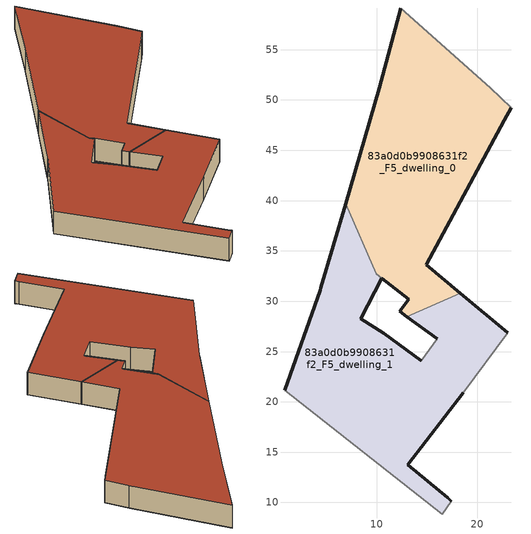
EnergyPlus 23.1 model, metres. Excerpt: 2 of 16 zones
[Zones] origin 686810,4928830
83a0d0b9908631f2_F5_dwelling_0
 floor to 83a0d0b9908631f2_F4_dwelling_0 (EU_floor_Construction): 18.34,30.8 14.95,33.65 22.69,47.97 23.37,49.22 21.3,51.21 12.42,59.14 10.26,51.17 6.91,39.69 9.97,32.71 13.18,30.21 12.3,28.99 13,28.48 z15
 wall outside (EU_wall_Construction): 6.91,39.69 10.26,51.17 12.42,59.14 / 23.37,49.22 22.69,47.97 14.95,33.65 18.34,30.8 / 13,28.48 12.3,28.99 13.18,30.21 10.49,32.3 z15:18
 wall adiabatic (EU_wall_Construction): 12.42,59.14 21.3,51.21 23.37,49.22 z15:18
 wall to 83a0d0b9908631f2_F5_dwelling_1 (EU_wall_Construction): 18.34,30.8 13,28.48 / 10.49,32.3 9.97,32.71 6.91,39.69 z15:18
 roof outside (EU_roof_Construction): 21.3,51.21 23.37,49.22 22.69,47.97 14.95,33.65 18.34,30.8 13,28.48 12.3,28.99 13.18,30.21 9.97,32.71 6.91,39.69 10.26,51.17 12.42,59.14 z18
83a0d0b9908631f2_F5_dwelling_1
 floor to 83a0d0b9908631f2_F4_dwelling_1 (EU_floor_Construction): 17.44,10.14 17.06,10.46 13.1,13.74 18.62,20.88 23.03,26.85 18.34,30.8 13,28.48 16.04,26.28 14.45,24.09 10.72,26.8 8.44,28.26 10.49,32.3 9.97,32.71 6.91,39.69 4.47,31.32 4.39,31.09 0.89,21.17 16.55,8.85 z15
 wall outside (EU_wall_Construction): 0.89,21.17 4.39,31.09 4.47,31.32 6.91,39.69 / 10.49,32.3 8.44,28.26 10.72,26.8 14.45,24.09 / 16.04,26.28 13,28.48 / 18.34,30.8 23.03,26.85 / 18.62,20.88 13.1,13.74 17.06,10.46 17.44,10.14 z15:18
 wall adiabatic (EU_wall_Construction): 17.44,10.14 16.55,8.85 0.89,21.17 / 14.45,24.09 16.04,26.28 / 23.03,26.85 18.62,20.88 z15:18
 roof outside (EU_roof_Construction): 18.34,30.8 23.03,26.85 18.62,20.88 13.1,13.74 17.06,10.46 17.44,10.14 16.55,8.85 0.89,21.17 4.39,31.09 4.47,31.32 6.91,39.69 9.97,32.71 10.49,32.3 8.44,28.26 10.72,26.8 14.45,24.09 16.04,26.28 13,28.48 z18
[Building]
EU S2 Campaign: North Axis=0; Terrain=City; Solar Distribution=FullExterior
[Site:Location]
Bologna: Latitude=44.5; Longitude=11.25; Time Zone=1; Elevation=37
[SizingPeriod:WeatherFileDays]
AnnualSizingPeriod: Begin Month=1; Begin Day of Month=1; End Month=12; End Day of Month=31; Day of Week for Start Day=Monday; Use Weather File Daylight Saving Period=No; Use Weather File Rain and Snow Indicators=No
[MATERIAL]
EU_InternalMass_Material: Roughness=MediumRough; Thickness=0.1; Conductivity=1; Density=1800; Specific Heat=900; Thermal Absorptance=0.9; Solar Absorptance=0.7; Visible Absorptance=0.7
[MATERIAL:NOMASS] Roughness=MediumRough; Thermal Absorptance=0.9; Solar Absorptance=0.7; Visible Absorptance=0.7
Name | Thermal Resistance
EU_wall_NoMass | 0.905828
EU_roof_NoMass | 0.37593
EU_floor_NoMass | 0.67114
[CONSTRUCTION]
EU_wall_Construction: EU_wall_NoMass
EU_roof_Construction: EU_roof_NoMass
EU_floor_Construction: EU_floor_NoMass
EU_InternalMass_Construction: EU_InternalMass_Material
[ZONE] Type=1; Multiplier=1; Ceiling Height=autocalculate; Floor Area=autocalculate; Part of Total Floor Area=Yes
Name | Volume
83a0d0b9908631f2_F5_dwelling_0 | 784.244
83a0d0b9908631f2_F5_dwelling_1 | 785.037
[INTERNALMASS] Construction=EU_InternalMass_Construction
Name | Zone or ZoneList | Surface Area
83a0d0b9908631f2_F5_dwelling_0_EU_InternalMass | 83a0d0b9908631f2_F5_dwelling_0 | 261.413
83a0d0b9908631f2_F5_dwelling_1_EU_InternalMass | 83a0d0b9908631f2_F5_dwelling_1 | 261.678
[OTHEREQUIPMENT] Fuel Type=Electricity; Design Level Calculation Method=Watts/Area; Power per Zone Floor Area=1; Fraction Latent=0; Fraction Radiant=0; Fraction Lost=0; Carbon Dioxide Generation Rate=0; EndUse Subcategory=EU_Step8_InternalGains
Name | Zone or ZoneList or Space or SpaceList | Schedule
EU_Step8_InternalGain_83a0d0b9908631f2_F5_dwelling_0_f000 | 83a0d0b9908631f2_F5_dwelling_0 | EU_Step8_GainSchedule_83a0d0b9908631f2_F5_dwelling_0_f000
EU_Step8_InternalGain_83a0d0b9908631f2_F5_dwelling_1_f000 | 83a0d0b9908631f2_F5_dwelling_1 | EU_Step8_GainSchedule_83a0d0b9908631f2_F5_dwelling_1_f000
[ZONEVENTILATION:DESIGNFLOWRATE] Schedule=EU_AlwaysOn; Design Flow Rate Calculation Method=AirChanges/Hour; Air Changes per Hour=0.73129; Ventilation Type=Natural; Fan Pressure Rise=0; Fan Total Efficiency=1; Constant Term Coefficient=1; Temperature Term Coefficient=0; Velocity Term Coefficient=0; Velocity Squared Term Coefficient=0; Minimum Indoor Temperature=-100; Maximum Indoor Temperature=100; Delta Temperature=-100; Minimum Outdoor Temperature=-100; Maximum Outdoor Temperature=100; Maximum Wind Speed=40
Name | Zone or ZoneList or Space or SpaceList
EU_ConstantAir_83a0d0b9908631f2_F5_dwelling_0 | 83a0d0b9908631f2_F5_dwelling_0
EU_ConstantAir_83a0d0b9908631f2_F5_dwelling_1 | 83a0d0b9908631f2_F5_dwelling_1
[HVACTEMPLATE:ZONE:IDEALLOADSAIRSYSTEM] System Availability Schedule=EU_AlwaysOn; Maximum Heating Supply Air Temperature=50; Minimum Cooling Supply Air Temperature=13; Maximum Heating Supply Air Humidity Ratio=0.0156; Minimum Cooling Supply Air Humidity Ratio=0.0077; Heating Limit=NoLimit; Cooling Limit=NoLimit; Heating Availability Schedule=EU_AlwaysOn; Cooling Availability Schedule=EU_CoolingOff; Dehumidification Control Type=ConstantSensibleHeatRatio; Cooling Sensible Heat Ratio=0.7; Dehumidification Setpoint=60; Humidification Control Type=None; Humidification Setpoint=30; Outdoor Air Method=None; Outdoor Air Flow Rate per Person=0.00944; Outdoor Air Flow Rate per Zone Floor Area=0; Outdoor Air Flow Rate per Zone=0; Demand Controlled Ventilation Type=None; Outdoor Air Economizer Type=NoEconomizer; Heat Recovery Type=None; Sensible Heat Recovery Effectiveness=0.7; Latent Heat Recovery Effectiveness=0.65
Name | Template Thermostat
83a0d0b9908631f2_F5_dwelling_0 | EU_HeatOnly_83a0d0b9908631f2_F5_dwelling_0
83a0d0b9908631f2_F5_dwelling_1 | EU_HeatOnly_83a0d0b9908631f2_F5_dwelling_1
[SIZING:ZONE] Zone Cooling Design Supply Air Temperature Input Method=SupplyAirTemperature; Zone Cooling Design Supply Air Temperature=13; Zone Heating Design Supply Air Temperature Input Method=SupplyAirTemperature; Zone Heating Design Supply Air Temperature=50; Zone Cooling Design Supply Air Humidity Ratio=0.008; Zone Heating Design Supply Air Humidity Ratio=0.008; Cooling Design Air Flow Method=DesignDay; Cooling Design Air Flow Rate=0; Cooling Minimum Air Flow per Zone Floor Area=0.000762; Cooling Minimum Air Flow=0; Cooling Minimum Air Flow Fraction=0.2; Heating Design Air Flow Method=DesignDay; Heating Design Air Flow Rate=0; Heating Maximum Air Flow per Zone Floor Area=0.002032; Heating Maximum Air Flow=0.141576; Heating Maximum Air Flow Fraction=0.3; Account for Dedicated Outdoor Air System=No; Dedicated Outdoor Air System Control Strategy=NeutralSupplyAir; Dedicated Outdoor Air Low Setpoint Temperature for Design=autosize; Dedicated Outdoor Air High Setpoint Temperature for Design=autosize; Zone Load Sizing Method=Sensible Load Only No Latent Load; Zone Latent Cooling Design Supply Air Humidity Ratio Input Method=HumidityRatioDifference; Zone Cooling Design Supply Air Humidity Ratio Difference=0.005; Zone Latent Heating Design Supply Air Humidity Ratio Input Method=HumidityRatioDifference; Zone Humidification Design Supply Air Humidity Ratio Difference=0.005
83a0d0b9908631f2_F5_dwelling_0; 83a0d0b9908631f2_F5_dwelling_1
[SCHEDULE:CONSTANT]
Name | Hourly Value
EU_AlwaysOn | 1
EU_CoolingOff | 0
[SCHEDULE:FILE] Column Number=1; Rows to Skip at Top=0; Number of Hours of Data=8760; Column Separator=Comma; Interpolate to Timestep=No; Minutes per Item=60; Adjust Schedule for Daylight Savings=Yes
Name | File
EU_Step8_GainSchedule_83a0d0b9908631f2_F5_dwelling_0_f000 | ../../schedules/83a0d0b9908631f2/83a0d0b9908631f2_F5_dwelling_0_f000_gain.csv
EU_Step8_GainSchedule_83a0d0b9908631f2_F5_dwelling_1_f000 | ../../schedules/83a0d0b9908631f2/83a0d0b9908631f2_F5_dwelling_1_f000_gain.csv
